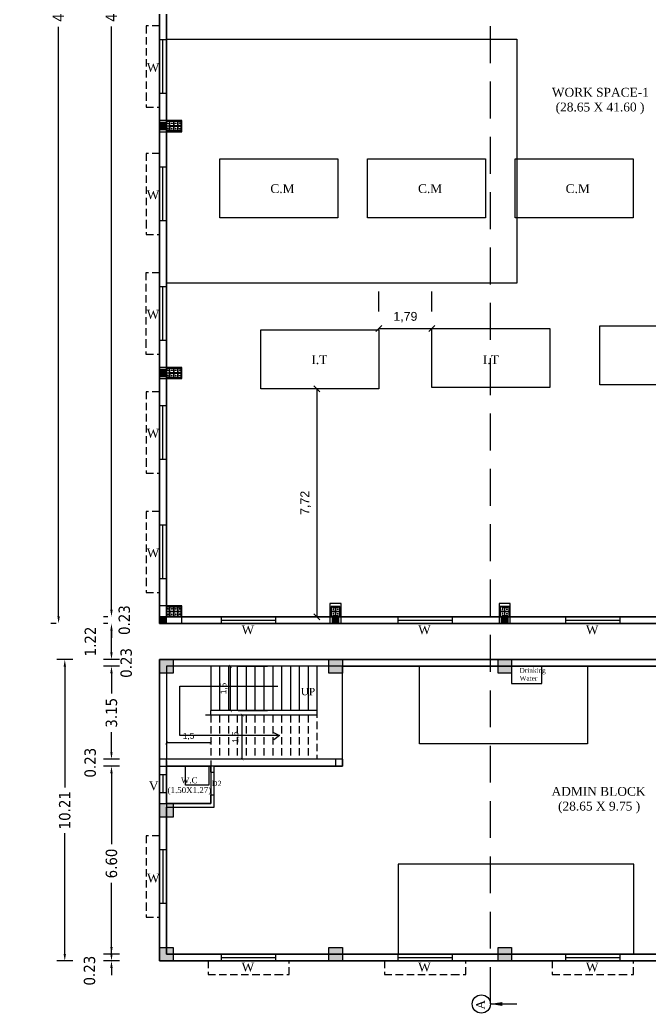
# Model space of a CAD drawing. Header units: metres. Extents: x 2063 to 2266, y 1708 to 2054.
# Drawn here: x 2175.95 to 2197.29, y 1873.64 to 1907.29 of the extents above; entities that cross this region are included whole.
import ezdxf

# ---------------------------------------------------------------- set-up
doc = ezdxf.new("R2010")
doc.units = ezdxf.units.M
doc.linetypes.add('DASHED', pattern=[0.75, 0.5, -0.25])
doc.linetypes.add('HIDDEN', pattern=[0.375, 0.25, -0.125])
for name, color, linetype in [('BLK_1_COVERED_AREA', 140, 'Continuous'), ('BLK_1_FLR_0_REGULAR_ROOM_1', 4, 'Continuous'), ('BLK_1_FLR_0_REGULAR_ROOM_2', 4, 'Continuous'), ('BLK_1_FLR_0_ROOM_1_LIGHT_VENTILATION_1', 4, 'Continuous'), ('BLK_1_FLR_0_ROOM_2_LIGHT_VENTILATION_1', 4, 'Continuous'), ('BLK_1_FLR_0_WASH', 60, 'Continuous'), ('BLK_1_FLR_0_WATER_CLOSET', 213, 'Continuous'), ('TOILET_VENTILATION', 6, 'Continuous'), ('WORKSHOP_AREA', 121, 'Continuous')]:
    doc.layers.add(name, color=color, linetype=linetype)
doc.layers.add('BLK_1_FLR_0_BLT_UP_AREA', color=45, linetype='Continuous', plot=False)
doc.styles.add('CODE', font='tahoma.ttf')
doc.styles.add('DIM', font='swissc.ttf')
doc.styles.add('ROMANS', font='times.ttf', dxfattribs={"height": 12})
doc.styles.get("Standard").update_dxf_attribs({"font": 'arial.ttf'})
doc.styles.add('TIMES NEW ROMAN', font='times.ttf')
doc.dimstyles.new('Din', dxfattribs={"dimscale": 0, "dimtxt": 0.25, "dimasz": 0.1, "dimexe": 0.15, "dimexo": 0.15, "dimgap": 0.03, "dimtad": 0, "dimzin": 0, "dimdsep": 46, "dimtxsty": 'DIM', "dimblk": 'ARCHTICK', "dimcen": 0.09, "dimdle": 0.15, "dimse1": 1, "dimse2": 1, "dimclrd": 256, "dimclre": 256, "dimclrt": 7, "dimadec": 0, "dimazin": 3, "dimtfac": 1, "dimtofl": 0, "dimtmove": 1, "dimatfit": 3, "dimfxl": 0, "dimtolj": 1, "dimtzin": 0, "dimarcsym": 0})
doc.dimstyles.new('ISO-25', dxfattribs={"dimtxt": 2.5, "dimasz": 2.5, "dimexe": 1.25, "dimexo": 0.625, "dimtad": 1, "dimtxsty": 'Standard', "dimcen": 2.5, "dimadec": 0, "dimazin": 0, "dimtfac": 1, "dimtmove": 0, "dimatfit": 3, "dimfxl": 0, "dimarcsym": 0})
doc.dimstyles.get("Standard").update_dxf_attribs({"dimtxt": 0.18, "dimasz": 0.18, "dimexe": 0.18, "dimexo": 0.0625, "dimgap": 0.09, "dimtad": 0, "dimtih": 1, "dimtoh": 1, "dimdec": 4, "dimzin": 0, "dimdsep": 46, "dimtxsty": 'Standard', "dimcen": 0.09, "dimadec": 0, "dimazin": 0, "dimtfac": 1, "dimtdec": 4, "dimtofl": 0, "dimtmove": 0, "dimatfit": 3, "dimfxl": 0, "dimtolj": 1, "dimtzin": 0, "dimarcsym": 0})
pattern_1 = [(225, (-2487.24, -226.33), (179.605, -179.605), [])]

# ---------------------------------------------------------------- blocks, each defined once
blk = doc.blocks.new('BOLT')
at = {"linetype": 'ByBlock'}
for p, q in [((20, 0), (-20, 0)), ((0, -20), (0, 20))]:
    blk.add_line(p, q, dxfattribs=at)
blk.add_circle((0, 0), 10, dxfattribs=at)
blk = doc.blocks.new('9856')
blk.add_hatch(color=256).paths.add_polyline_path([(3179, 341), (2949, 341), (2949, 111), (3179, 111)])
for points in [[(2949, 111), (3699, 111), (3699, 711), (2949, 711)], [(3179, 341), (2949, 341), (2949, 111), (3179, 111)], [(3179, 669), (3179, 364), (3679, 364), (3679, 669)], [(3179, 513), (3179, 519), (3279, 519), (3279, 513)], [(3279, 619), (3279, 414), (3287, 414), (3287, 619)], [(3293, 669), (3287, 669), (3287, 519), (3293, 519)], [(3293, 364), (3287, 364), (3287, 514), (3293, 514)], [(3432, 669), (3426, 669), (3426, 519), (3432, 519)], [(3432, 364), (3426, 364), (3426, 514), (3432, 514)], [(3565, 669), (3571, 669), (3571, 519), (3565, 519)], [(3565, 364), (3571, 364), (3571, 514), (3565, 514)], [(3571, 619), (3571, 414), (3579, 414), (3579, 619)], [(3679, 513), (3679, 519), (3579, 519), (3579, 513)]]:
    blk.add_lwpolyline(points, close=True)
blk.add_lwpolyline([(3287, 514), (3571, 514), (3571, 519), (3287, 519), (3287, 514)])
at = {"rotation": 180}
for p in [(3229, 609), (3362, 609), (3496, 609)]:
    blk.add_blockref('BOLT', p, dxfattribs=at)
at = {"xscale": -1}
for p in [(3229, 424), (3362, 424), (3496, 424)]:
    blk.add_blockref('BOLT', p, dxfattribs=at)
at = {"xscale": -1, "rotation": 180}
blk.add_blockref('BOLT', (3629, 609), dxfattribs=at)
blk.add_blockref('BOLT', (3629, 424))
blk = doc.blocks.new('A$C43231FD8')
for points in [[(150, -175), (-150, -175), (-150, 175), (150, 175)], [(-150, 3), (-150, -3), (-2, -3), (-2, 3)], [(103, 142), (-102, 142), (-102, 150), (103, 150)], [(150, 3), (150, -3), (3, -3), (3, 3)], [(103, -150), (-102, -150), (-102, -142), (103, -142)]]:
    blk.add_lwpolyline(points, close=True)
blk.add_lwpolyline([(-2, -142), (-2, 142), (3, 142), (3, -142), (-2, -142)])
at = {"rotation": 270}
for p in [(-75, 75), (-75, -75)]:
    blk.add_blockref('BOLT', p, dxfattribs=at)
at = {"xscale": -1, "rotation": 90}
for p in [(75, 75), (75, -75)]:
    blk.add_blockref('BOLT', p, dxfattribs=at)
blk = doc.blocks.new('7UJM')
blk.add_hatch(color=256).paths.add_polyline_path([(4472, 341), (4242, 341), (4242, 111), (4472, 111)])
for points in [[(4167, 111), (4547, 111), (4547, 791), (4167, 791)], [(4472, 341), (4242, 341), (4242, 111), (4472, 111)]]:
    blk.add_lwpolyline(points, close=True)
at = {"linetype": 'ByBlock', "xscale": -1, "rotation": 180}
blk.add_blockref('A$C43231FD8', (4357, 516), dxfattribs=at)
blk = doc.blocks.new('90P')
blk.add_hatch(color=256).paths.add_polyline_path([(3179, 1331), (2949, 1331), (2949, 1101), (3179, 1101)])
for points in [[(2949, 1026), (3699, 1026), (3699, 1406), (2949, 1406)], [(3179, 1369), (3179, 1064), (3679, 1064), (3679, 1369)], [(3293, 1369), (3287, 1369), (3287, 1219), (3293, 1219)], [(3432, 1369), (3426, 1369), (3426, 1219), (3432, 1219)], [(3565, 1369), (3571, 1369), (3571, 1219), (3565, 1219)], [(3179, 1331), (2949, 1331), (2949, 1101), (3179, 1101)], [(3179, 1213), (3179, 1219), (3279, 1219), (3279, 1213)], [(3279, 1319), (3279, 1114), (3287, 1114), (3287, 1319)], [(3293, 1064), (3287, 1064), (3287, 1214), (3293, 1214)], [(3432, 1064), (3426, 1064), (3426, 1214), (3432, 1214)], [(3565, 1064), (3571, 1064), (3571, 1214), (3565, 1214)], [(3571, 1319), (3571, 1114), (3579, 1114), (3579, 1319)], [(3679, 1213), (3679, 1219), (3579, 1219), (3579, 1213)]]:
    blk.add_lwpolyline(points, close=True)
blk.add_lwpolyline([(3287, 1214), (3571, 1214), (3571, 1219), (3287, 1219), (3287, 1214)])
at = {"rotation": 180}
for p in [(3229, 1309), (3362, 1309), (3496, 1309)]:
    blk.add_blockref('BOLT', p, dxfattribs=at)
at = {"xscale": -1}
for p in [(3229, 1124), (3362, 1124), (3496, 1124)]:
    blk.add_blockref('BOLT', p, dxfattribs=at)
at = {"xscale": -1, "rotation": 180}
blk.add_blockref('BOLT', (3629, 1309), dxfattribs=at)
blk.add_blockref('BOLT', (3629, 1124))
blk = doc.blocks.new('_ArchTick')
at = {"color": 0, "linetype": 'ByBlock', "const_width": 0.15}
blk.add_lwpolyline([(-0.5, -0.5), (0.5, 0.5)], dxfattribs=at)
blk = doc.blocks.new('*D237')
at = {"color": 0, "lineweight": -2}
for p, q in [((2183.082, 1883.886), (2183.082, 1885.386)), ((2183.336, 1885.386), (2184.332, 1885.386)), ((2183.336, 1883.886), (2184.332, 1883.886))]:
    blk.add_line(p, q, dxfattribs=at)
at = {"layer": 'Defpoints', "color": 0}
for p in [(2182.711, 1885.386, 9.883), (2183.082, 1885.386), (2182.711, 1883.886, 9.883)]:
    blk.add_point(p, dxfattribs=at)
at = {"color": 0, "lineweight": -2, "xscale": 0.1, "yscale": 0.1, "zscale": 0.1}
for p, rotation in [((2183.082, 1885.386), 90), ((2183.082, 1883.886), 270)]:
    blk.add_blockref('_ArchTick', p, dxfattribs=dict(at, rotation=rotation))
at = {"color": 0, "insert": (2182.862, 1884.636), "char_height": 0.2, "attachment_point": 5, "rotation": 90}
blk.add_mtext('1,5', dxfattribs=at)
blk = doc.blocks.new('*D238')
at = {"color": 0, "lineweight": -2}
for p, q in [((2182.986, 1883.736), (2182.232, 1883.736)), ((2183.482, 1882.236), (2183.482, 1883.736)), ((2182.986, 1882.236), (2182.232, 1882.236))]:
    blk.add_line(p, q, dxfattribs=at)
at = {"layer": 'Defpoints', "color": 0}
for p in [(2183.482, 1883.736), (2183.611, 1883.736, 9.883), (2183.611, 1882.236, 9.883)]:
    blk.add_point(p, dxfattribs=at)
at = {"color": 0, "lineweight": -2, "xscale": 0.1, "yscale": 0.1, "zscale": 0.1}
for p, rotation in [((2183.482, 1883.736), 90), ((2183.482, 1882.236), 270)]:
    blk.add_blockref('_ArchTick', p, dxfattribs=dict(at, rotation=rotation))
at = {"color": 0, "insert": (2183.262, 1882.986), "char_height": 0.2, "attachment_point": 5, "rotation": 90}
blk.add_mtext('1,5', dxfattribs=at)
blk = doc.blocks.new('*D239')
at = {"color": 0, "lineweight": -2}
for p, q in [((2182.411, 1882.789), (2180.911, 1882.789)), ((2180.911, 1882.193), (2180.911, 1881.539)), ((2182.411, 1882.193), (2182.411, 1881.539))]:
    blk.add_line(p, q, dxfattribs=at)
at = {"layer": 'Defpoints', "color": 0}
for p in [(2180.911, 1882.818, 9.883), (2180.911, 1882.789), (2182.411, 1882.818, 9.883)]:
    blk.add_point(p, dxfattribs=at)
at = {"color": 0, "lineweight": -2, "xscale": 0.1, "yscale": 0.1, "zscale": 0.1, "rotation": 180}
blk.add_blockref('_ArchTick', (2180.911, 1882.789), dxfattribs=at)
at = {"color": 0, "lineweight": -2, "xscale": 0.1, "yscale": 0.1, "zscale": 0.1}
blk.add_blockref('_ArchTick', (2182.411, 1882.789), dxfattribs=at)
at = {"color": 0, "insert": (2181.661, 1883.01), "char_height": 0.2, "attachment_point": 5}
blk.add_mtext('1,5', dxfattribs=at)
blk = doc.blocks.new('A$C4F610507')
blk.add_lwpolyline([(1.128, 0.032), (4.112, 0.032), (4.112, 1.742), (1.128, 1.742)], close=True)
blk = doc.blocks.new('_Oblique')
at = {"color": 0, "linetype": 'ByBlock', "lineweight": -2}
blk.add_line((-0.5, -0.5), (0.5, 0.5), dxfattribs=at)
blk = doc.blocks.new('*D115')
at = {"color": 0, "lineweight": -2}
for p, q in [((2185.484, 1894.783), (2184.755, 1894.783)), ((2186.005, 1894.783), (2186.005, 1887.066)), ((2185.484, 1887.066), (2184.755, 1887.066))]:
    blk.add_line(p, q, dxfattribs=at)
at = {"layer": 'Defpoints', "color": 0}
for p in [(2186.109, 1894.783, -9.883), (2186.005, 1887.066), (2186.109, 1887.066, -9.883)]:
    blk.add_point(p, dxfattribs=at)
at = {"color": 0, "lineweight": -2, "xscale": 0.2, "yscale": 0.2, "zscale": 0.2}
for p, rotation in [((2186.005, 1894.783), 90), ((2186.005, 1887.066), 270)]:
    blk.add_blockref('_Oblique', p, dxfattribs=dict(at, rotation=rotation))
at = {"color": 0, "insert": (2185.625, 1890.924), "char_height": 0.3, "attachment_point": 5, "rotation": 90}
blk.add_mtext('7,72', dxfattribs=at)
blk = doc.blocks.new('*D116')
at = {"color": 0, "lineweight": -2}
for p, q in [((2188.109, 1897.408), (2188.109, 1898.083)), ((2189.899, 1897.408), (2189.899, 1898.083)), ((2188.109, 1896.833), (2189.899, 1896.833))]:
    blk.add_line(p, q, dxfattribs=at)
at = {"layer": 'Defpoints', "color": 0}
for p in [(2188.109, 1896.783, -9.883), (2189.899, 1896.833), (2189.899, 1896.783, -9.883)]:
    blk.add_point(p, dxfattribs=at)
at = {"color": 0, "lineweight": -2, "xscale": 0.2, "yscale": 0.2, "zscale": 0.2, "rotation": 180}
blk.add_blockref('_Oblique', (2188.109, 1896.833), dxfattribs=at)
at = {"color": 0, "lineweight": -2, "xscale": 0.2, "yscale": 0.2, "zscale": 0.2}
blk.add_blockref('_Oblique', (2189.899, 1896.833), dxfattribs=at)
at = {"color": 0, "insert": (2189.004, 1897.213), "char_height": 0.3, "attachment_point": 5}
blk.add_mtext('1,79', dxfattribs=at)
blk = doc.blocks.new('*D119')
for p, q in [((2179.051, 1875.876), (2179.051, 1876.116)), ((2179.051, 1875.166), (2179.051, 1874.926))]:
    blk.add_line(p, q)
at = {"lineweight": -2}
for p, q in [((2179.32, 1875.636), (2178.783, 1875.636)), ((2179.32, 1875.406), (2178.783, 1875.406))]:
    blk.add_line(p, q, dxfattribs=at)
for points in [[(2179.011, 1875.876), (2179.091, 1875.876), (2179.051, 1875.636)], [(2179.011, 1875.166), (2179.091, 1875.166), (2179.051, 1875.406)]]:
    blk.add_solid(points)
at = {"layer": 'Defpoints', "color": 0}
for p in [(2179.051, 1875.636), (2181.141, 1875.636), (2181.141, 1875.406)]:
    blk.add_point(p, dxfattribs=at)
at = {"insert": (2178.308, 1875.077), "char_height": 0.384, "attachment_point": 5, "rotation": 90, "style": 'CODE'}
blk.add_mtext('\\A1;0.23', dxfattribs=at)
blk = doc.blocks.new('*D120')
at = {"lineweight": -2}
for p, q in [((2179.32, 1882.006), (2178.783, 1882.006)), ((2179.32, 1875.406), (2178.783, 1875.406))]:
    blk.add_line(p, q, dxfattribs=at)
for p, q in [((2179.051, 1881.766), (2179.051, 1879.365)), ((2179.051, 1875.646), (2179.051, 1878.047))]:
    blk.add_line(p, q)
for points in [[(2179.011, 1881.766), (2179.091, 1881.766), (2179.051, 1882.006)], [(2179.011, 1875.646), (2179.091, 1875.646), (2179.051, 1875.406)]]:
    blk.add_solid(points)
at = {"layer": 'Defpoints', "color": 0}
for p in [(2179.051, 1882.006), (2180.911, 1882.006), (2181.141, 1875.406)]:
    blk.add_point(p, dxfattribs=at)
at = {"insert": (2179.051, 1878.706), "char_height": 0.384, "attachment_point": 5, "rotation": 90, "style": 'CODE'}
blk.add_mtext('\\A1;6.60', dxfattribs=at)
blk = doc.blocks.new('*D121')
for p, q in [((2179.051, 1882.476), (2179.051, 1882.716)), ((2179.051, 1881.766), (2179.051, 1881.526))]:
    blk.add_line(p, q)
at = {"lineweight": -2}
for p, q in [((2179.32, 1882.236), (2178.783, 1882.236)), ((2179.32, 1882.006), (2178.783, 1882.006))]:
    blk.add_line(p, q, dxfattribs=at)
for points in [[(2179.011, 1882.476), (2179.091, 1882.476), (2179.051, 1882.236)], [(2179.011, 1881.766), (2179.091, 1881.766), (2179.051, 1882.006)]]:
    blk.add_solid(points)
at = {"layer": 'Defpoints', "color": 0}
for p in [(2179.051, 1882.236), (2180.911, 1882.236), (2180.911, 1882.006)]:
    blk.add_point(p, dxfattribs=at)
at = {"insert": (2178.331, 1882.121), "char_height": 0.384, "attachment_point": 5, "rotation": 90, "style": 'CODE'}
blk.add_mtext('\\A1;0.23', dxfattribs=at)
blk = doc.blocks.new('*D122')
at = {"lineweight": -2}
for p, q in [((2179.32, 1885.386), (2178.783, 1885.386)), ((2179.32, 1882.236), (2178.783, 1882.236))]:
    blk.add_line(p, q, dxfattribs=at)
for p, q in [((2179.051, 1885.146), (2179.051, 1884.465)), ((2179.051, 1882.476), (2179.051, 1883.157))]:
    blk.add_line(p, q)
for points in [[(2179.011, 1885.146), (2179.091, 1885.146), (2179.051, 1885.386)], [(2179.011, 1882.476), (2179.091, 1882.476), (2179.051, 1882.236)]]:
    blk.add_solid(points)
at = {"layer": 'Defpoints', "color": 0}
for p in [(2179.051, 1885.386), (2180.911, 1885.386), (2180.911, 1882.236)]:
    blk.add_point(p, dxfattribs=at)
at = {"insert": (2179.051, 1883.811), "char_height": 0.384, "attachment_point": 5, "rotation": 90, "style": 'CODE'}
blk.add_mtext('\\A1;3.15', dxfattribs=at)
blk = doc.blocks.new('*D123')
for p, q in [((2179.051, 1885.856), (2179.051, 1886.096)), ((2179.051, 1885.146), (2179.051, 1884.906))]:
    blk.add_line(p, q)
at = {"lineweight": -2}
for p, q in [((2179.32, 1885.616), (2178.783, 1885.616)), ((2179.32, 1885.386), (2178.783, 1885.386))]:
    blk.add_line(p, q, dxfattribs=at)
for points in [[(2179.011, 1885.856), (2179.091, 1885.856), (2179.051, 1885.616)], [(2179.011, 1885.146), (2179.091, 1885.146), (2179.051, 1885.386)]]:
    blk.add_solid(points)
at = {"layer": 'Defpoints', "color": 0}
for p in [(2179.051, 1885.616), (2180.911, 1885.616), (2180.911, 1885.386)]:
    blk.add_point(p, dxfattribs=at)
at = {"insert": (2179.551, 1885.501), "char_height": 0.384, "attachment_point": 5, "rotation": 90, "style": 'CODE'}
blk.add_mtext('\\A1;0.23', dxfattribs=at)
blk = doc.blocks.new('*D124')
at = {"lineweight": -2}
for p, q in [((2178.896, 1886.836), (2178.783, 1886.836)), ((2179.32, 1885.616), (2178.783, 1885.616))]:
    blk.add_line(p, q, dxfattribs=at)
blk.add_line((2179.051, 1885.856), (2179.051, 1886.596))
for points in [[(2179.011, 1886.596), (2179.091, 1886.596), (2179.051, 1886.836)], [(2179.011, 1885.856), (2179.091, 1885.856), (2179.051, 1885.616)]]:
    blk.add_solid(points)
at = {"layer": 'Defpoints', "color": 0}
for p in [(2179.051, 1886.836), (2180.911, 1886.836, -9.883), (2180.911, 1885.616)]:
    blk.add_point(p, dxfattribs=at)
at = {"insert": (2178.335, 1886.226), "char_height": 0.384, "attachment_point": 5, "rotation": 90, "style": 'CODE'}
blk.add_mtext('\\A1;1.22', dxfattribs=at)
blk = doc.blocks.new('*D125')
at = {"lineweight": -2}
for p, q in [((2178.922, 1928.666), (2178.783, 1928.666)), ((2178.896, 1887.066), (2178.783, 1887.066))]:
    blk.add_line(p, q, dxfattribs=at)
for p, q in [((2179.051, 1928.426), (2179.051, 1908.675)), ((2179.051, 1887.306), (2179.051, 1907.057))]:
    blk.add_line(p, q)
for points in [[(2179.011, 1928.426), (2179.091, 1928.426), (2179.051, 1928.666)], [(2179.011, 1887.306), (2179.091, 1887.306), (2179.051, 1887.066)]]:
    blk.add_solid(points)
at = {"layer": 'Defpoints', "color": 0}
for p in [(2179.051, 1928.666), (2181.431, 1928.666, -9.883), (2180.911, 1887.066, -9.883)]:
    blk.add_point(p, dxfattribs=at)
at = {"insert": (2179.051, 1907.866), "char_height": 0.384, "attachment_point": 5, "rotation": 90, "style": 'CODE'}
blk.add_mtext('\\A1;41.60', dxfattribs=at)
blk = doc.blocks.new('*D127')
for p, q in [((2179.051, 1887.306), (2179.051, 1887.546)), ((2179.051, 1886.596), (2179.051, 1886.356))]:
    blk.add_line(p, q)
at = {"lineweight": -2}
for p, q in [((2178.932, 1887.066), (2178.783, 1887.066)), ((2178.932, 1886.836), (2178.783, 1886.836))]:
    blk.add_line(p, q, dxfattribs=at)
for points in [[(2179.011, 1887.306), (2179.091, 1887.306), (2179.051, 1887.066)], [(2179.011, 1886.596), (2179.091, 1886.596), (2179.051, 1886.836)]]:
    blk.add_solid(points)
at = {"layer": 'Defpoints', "color": 0}
for p in [(2179.051, 1887.066), (2181.633, 1887.066, -9.883), (2181.633, 1886.836, -9.883)]:
    blk.add_point(p, dxfattribs=at)
at = {"insert": (2179.488, 1886.951), "char_height": 0.384, "attachment_point": 5, "rotation": 90, "style": 'CODE'}
blk.add_mtext('\\A1;0.23', dxfattribs=at)
blk = doc.blocks.new('*D128')
at = {"lineweight": -2}
for p, q in [((2177.739, 1885.616), (2177.201, 1885.616)), ((2177.739, 1875.406), (2177.201, 1875.406))]:
    blk.add_line(p, q, dxfattribs=at)
for p, q in [((2177.47, 1885.376), (2177.47, 1881.285)), ((2177.47, 1875.646), (2177.47, 1879.737))]:
    blk.add_line(p, q)
for points in [[(2177.43, 1885.376), (2177.51, 1885.376), (2177.47, 1885.616)], [(2177.43, 1875.646), (2177.51, 1875.646), (2177.47, 1875.406)]]:
    blk.add_solid(points)
at = {"layer": 'Defpoints', "color": 0}
for p in [(2177.47, 1885.616), (2180.681, 1885.616), (2180.681, 1875.406)]:
    blk.add_point(p, dxfattribs=at)
at = {"insert": (2177.47, 1880.511), "char_height": 0.384, "attachment_point": 5, "rotation": 90, "style": 'CODE'}
blk.add_mtext('\\A1;10.21', dxfattribs=at)
blk = doc.blocks.new('*D129')
at = {"lineweight": -2}
for p, q in [((2177.18, 1928.896), (2176.992, 1928.896)), ((2177.18, 1886.836), (2176.992, 1886.836))]:
    blk.add_line(p, q, dxfattribs=at)
for p, q in [((2177.26, 1928.656), (2177.26, 1908.677)), ((2177.26, 1887.076), (2177.26, 1907.055))]:
    blk.add_line(p, q)
for points in [[(2177.22, 1928.656), (2177.3, 1928.656), (2177.26, 1928.896)], [(2177.22, 1887.076), (2177.3, 1887.076), (2177.26, 1886.836)]]:
    blk.add_solid(points)
at = {"layer": 'Defpoints', "color": 0}
for p in [(2177.26, 1928.896), (2180.681, 1928.896, -9.883), (2180.681, 1886.836, -9.883)]:
    blk.add_point(p, dxfattribs=at)
at = {"insert": (2177.26, 1907.866), "char_height": 0.384, "attachment_point": 5, "rotation": 90, "style": 'CODE'}
blk.add_mtext('\\A1;42.06', dxfattribs=at)

msp = doc.modelspace()

# ---------------------------------------------------------------- hatches: boundary and pattern name
h = msp.add_hatch()
h.set_pattern_fill('ANSI31', color=256, scale=80, angle=180)
h.set_pattern_definition([(225, (-2485.13, -226.08), (179.605, -179.605), [])])
h.paths.add_polyline_path([(2180.681, 1885.156), (2180.681, 1885.616), (2181.141, 1885.616), (2181.141, 1885.156)])
h = msp.add_hatch(color=256)
h.dxf.hatch_style = 1
h.paths.add_polyline_path([(2181.141, 1885.156), (2181.141, 1885.616), (2180.681, 1885.616), (2180.681, 1885.156)])
h = msp.add_hatch()
h.set_pattern_fill('ANSI31', color=256, scale=80, angle=180)
h.set_pattern_definition([(225, (-2479.4, -226.08), (179.605, -179.605), [])])
h.paths.add_polyline_path([(2186.412, 1885.156), (2186.412, 1885.616), (2186.872, 1885.616), (2186.872, 1885.156)])
h = msp.add_hatch(color=256)
h.dxf.hatch_style = 1
h.paths.add_polyline_path([(2186.872, 1885.156), (2186.872, 1885.616), (2186.412, 1885.616), (2186.412, 1885.156)])
h = msp.add_hatch()
h.set_pattern_fill('ANSI31', color=256, scale=80, angle=180)
h.set_pattern_definition(pattern_1)
h.paths.add_polyline_path([(2192.143, 1885.156), (2192.143, 1885.616), (2192.603, 1885.616), (2192.603, 1885.156)])
h = msp.add_hatch(color=256)
h.dxf.hatch_style = 1
h.paths.add_polyline_path([(2192.603, 1885.156), (2192.603, 1885.616), (2192.143, 1885.616), (2192.143, 1885.156)])
h = msp.add_hatch()
h.set_pattern_fill('ANSI31', color=256, scale=80, angle=180)
h.set_pattern_definition([(225, (-2487.24, -226.6), (179.605, -179.605), [])])
h.paths.add_polyline_path([(2180.911, 1882.236), (2180.681, 1882.236), (2180.681, 1882.006), (2180.911, 1882.006)])
h = msp.add_hatch()
h.set_pattern_fill('ANSI31', color=256, scale=80, angle=180)
h.set_pattern_definition(pattern_1)
h.paths.add_polyline_path([(2180.681, 1880.276), (2180.681, 1880.736), (2181.141, 1880.736), (2181.141, 1880.276)])
h = msp.add_hatch(color=256)
h.dxf.hatch_style = 1
h.paths.add_polyline_path([(2181.141, 1880.276), (2181.141, 1880.736), (2180.681, 1880.736), (2180.681, 1880.276)])
h = msp.add_hatch()
h.set_pattern_fill('ANSI31', color=256, scale=80, angle=180)
h.set_pattern_definition(pattern_1)
h.paths.add_polyline_path([(2180.681, 1875.406), (2180.681, 1875.866), (2181.141, 1875.866), (2181.141, 1875.406)])
h = msp.add_hatch(color=256)
h.dxf.hatch_style = 1
h.paths.add_polyline_path([(2181.141, 1875.406), (2181.141, 1875.866), (2180.681, 1875.866), (2180.681, 1875.406)])
h = msp.add_hatch()
h.set_pattern_fill('ANSI31', color=256, scale=80, angle=180)
h.set_pattern_definition([(225, (-2487.23, -226.33), (179.605, -179.605), [])])
h.paths.add_polyline_path([(2186.412, 1875.406), (2186.412, 1875.866), (2186.872, 1875.866), (2186.872, 1875.406)])
h = msp.add_hatch(color=256)
h.dxf.hatch_style = 1
h.paths.add_polyline_path([(2186.872, 1875.406), (2186.872, 1875.866), (2186.412, 1875.866), (2186.412, 1875.406)])
h = msp.add_hatch()
h.set_pattern_fill('ANSI31', color=256, scale=80, angle=180)
h.set_pattern_definition([(225, (-2487.23, -226.33), (179.605, -179.605), [])])
h.paths.add_polyline_path([(2192.143, 1875.406), (2192.143, 1875.866), (2192.603, 1875.866), (2192.603, 1875.406)])
h = msp.add_hatch(color=256)
h.dxf.hatch_style = 1
h.paths.add_polyline_path([(2192.603, 1875.406), (2192.603, 1875.866), (2192.143, 1875.866), (2192.143, 1875.406)])

# ---------------------------------------------------------------- linework, layer by layer
at = {"linetype": 'HIDDEN', "ltscale": 5}
msp.add_line((2191.886, 1873.947, -19.765), (2191.886, 1932.907, -19.765), dxfattribs=at)
for p, q in [((2180.911, 1887.066, -9.883), (2180.911, 1914.468, -9.883)), ((2180.796, 1904.788, -9.883), (2180.796, 1906.618, -9.883)), ((2180.795, 1900.472, -9.883), (2180.795, 1902.302, -9.883)), ((2180.795, 1896.424, -9.883), (2180.795, 1898.254, -9.883)), ((2180.796, 1892.394, -9.883), (2180.796, 1894.224, -9.883)), ((2180.796, 1888.346, -9.883), (2180.796, 1890.176, -9.883)), ((2200.611, 1887.066, -9.883), (2180.911, 1887.066, -9.883)), ((2182.78, 1886.951, -36.409), (2184.61, 1886.951, -36.409)), ((2188.759, 1886.951, -36.409), (2190.589, 1886.951, -36.409)), ((2194.44, 1886.951, -36.409), (2196.27, 1886.951, -36.409)), ((2200.611, 1885.386), (2180.911, 1885.386)), ((2180.911, 1885.386), (2180.911, 1882.236)), ((2182.411, 1885.386), (2182.411, 1883.886)), ((2182.711, 1885.386), (2182.711, 1883.886)), ((2183.011, 1885.386), (2183.011, 1883.886)), ((2183.311, 1885.386), (2183.311, 1883.886)), ((2183.611, 1885.386), (2183.611, 1883.886)), ((2183.911, 1885.386), (2183.911, 1883.886)), ((2184.211, 1885.386), (2184.211, 1883.886)), ((2184.511, 1885.386), (2184.511, 1883.886)), ((2184.811, 1885.386), (2184.811, 1883.886)), ((2185.111, 1885.386), (2185.111, 1883.886)), ((2185.411, 1885.386), (2185.411, 1883.886)), ((2185.711, 1885.386), (2185.711, 1883.886)), ((2186.011, 1885.386), (2186.011, 1883.886)), ((2186.011, 1883.886), (2182.411, 1883.886)), ((2182.411, 1883.736), (2182.411, 1883.886)), ((2186.011, 1883.736), (2182.411, 1883.736)), ((2186.872, 1882.236), (2180.911, 1882.236)), ((2186.872, 1882.006), (2180.911, 1882.006)), ((2180.911, 1882.006), (2180.911, 1875.636)), ((2182.411, 1881.796, -4.386), (2182.411, 1882.006)), ((2182.531, 1881.796, -2.726), (2182.531, 1882.006)), ((2186.642, 1882.236, -16.644), (2186.642, 1882.006, -16.644)), ((2186.872, 1882.236, -16.644), (2186.872, 1882.006, -16.644)), ((2180.796, 1881.716), (2180.796, 1881.106)), ((2182.411, 1881.796, -7.56), (2182.531, 1881.796, -7.56)), ((2182.411, 1880.736, -26.527), (2182.411, 1881.036, -20.264)), ((2182.411, 1881.036, -7.56), (2182.531, 1881.036, -7.56)), ((2182.531, 1880.616, -18.043), (2182.531, 1881.036, -12.593)), ((2180.911, 1880.736, -26.527), (2182.411, 1880.736, -26.527)), ((2180.911, 1880.616, -26.527), (2182.531, 1880.616, -26.527)), ((2180.796, 1879.18), (2180.796, 1877.35)), ((2180.911, 1875.636), (2198.324, 1875.636)), ((2182.78, 1875.521), (2184.61, 1875.521)), ((2188.759, 1875.521), (2190.589, 1875.521)), ((2194.44, 1875.521), (2196.27, 1875.521))]:
    msp.add_line(p, q)
at = {"linetype": 'HIDDEN'}
for p, q in [((2182.411, 1883.736), (2182.411, 1882.236)), ((2182.711, 1883.736), (2182.711, 1882.236)), ((2183.011, 1883.736), (2183.011, 1882.236)), ((2183.311, 1883.736), (2183.311, 1882.236)), ((2183.611, 1883.736), (2183.611, 1882.236)), ((2183.911, 1883.736), (2183.911, 1882.236)), ((2184.211, 1883.736), (2184.211, 1882.236)), ((2184.511, 1883.736), (2184.511, 1882.236)), ((2184.811, 1883.736), (2184.811, 1882.236)), ((2185.111, 1883.736), (2185.111, 1882.236)), ((2185.411, 1883.736), (2185.411, 1882.236)), ((2185.711, 1883.736), (2185.711, 1882.236)), ((2186.011, 1883.886), (2186.011, 1882.236))]:
    msp.add_line(p, q, dxfattribs=at)
at = {"linetype": 'HIDDEN', "elevation": -9.883}
for points in [[(2180.681, 1906.618), (2180.681, 1907.078), (2180.221, 1907.078), (2180.221, 1904.788), (2180.221, 1904.328), (2180.681, 1904.328), (2180.681, 1904.788)], [(2180.681, 1902.302), (2180.681, 1902.762), (2180.221, 1902.762), (2180.221, 1900.472), (2180.221, 1900.012), (2180.681, 1900.012), (2180.681, 1900.472)], [(2180.68, 1898.254), (2180.68, 1898.714), (2180.22, 1898.714), (2180.22, 1896.424), (2180.22, 1895.964), (2180.68, 1895.964), (2180.68, 1896.424)], [(2180.681, 1894.224), (2180.681, 1894.684), (2180.221, 1894.684), (2180.221, 1892.394), (2180.221, 1891.934), (2180.681, 1891.934), (2180.681, 1892.394)], [(2180.681, 1890.176), (2180.681, 1890.636), (2180.221, 1890.636), (2180.221, 1888.346), (2180.221, 1887.886), (2180.681, 1887.886), (2180.681, 1888.346)]]:
    msp.add_lwpolyline(points, dxfattribs=at)
for points, elevation in [([(2180.681, 1906.618), (2180.911, 1906.618), (2180.911, 1904.788), (2180.681, 1904.788)], -9.883), ([(2182.72, 1900.578), (2182.72, 1902.578), (2186.72, 1902.578), (2186.72, 1900.578)], -9.883), ([(2187.72, 1900.578), (2187.72, 1902.578), (2191.72, 1902.578), (2191.72, 1900.578)], -9.883), ([(2192.72, 1900.578), (2192.72, 1902.578), (2196.72, 1902.578), (2196.72, 1900.578)], -9.883), ([(2180.68, 1902.302), (2180.91, 1902.302), (2180.91, 1900.472), (2180.68, 1900.472)], -9.883), ([(2180.68, 1898.254), (2180.91, 1898.254), (2180.91, 1896.424), (2180.68, 1896.424)], -9.883), ([(2184.109, 1894.783), (2184.109, 1896.783), (2188.109, 1896.783), (2188.109, 1894.783)], -9.883), ([(2189.899, 1894.833), (2189.899, 1896.833), (2193.899, 1896.833), (2193.899, 1894.833)], -9.883), ([(2195.586, 1894.917), (2195.586, 1896.917), (2199.586, 1896.917), (2199.586, 1894.917)], -9.883), ([(2180.681, 1894.224), (2180.911, 1894.224), (2180.911, 1892.394), (2180.681, 1892.394)], -9.883), ([(2180.681, 1890.176), (2180.911, 1890.176), (2180.911, 1888.346), (2180.681, 1888.346)], -9.883), ([(2184.61, 1887.066), (2184.61, 1886.836), (2182.78, 1886.836), (2182.78, 1887.066)], -36.409), ([(2190.589, 1887.066), (2190.589, 1886.836), (2188.759, 1886.836), (2188.759, 1887.066)], -36.409), ([(2196.27, 1887.066), (2196.27, 1886.836), (2194.44, 1886.836), (2194.44, 1887.066)], -36.409), ([(2186.412, 1885.156), (2186.412, 1885.616), (2186.872, 1885.616), (2186.872, 1885.156)], -16.644), ([(2186.412, 1885.156), (2186.412, 1885.616), (2186.872, 1885.616), (2186.872, 1885.156)], -16.644), ([(2186.412, 1885.616), (2186.872, 1885.616), (2186.872, 1885.156), (2186.412, 1885.156)], -16.644), ([(2192.143, 1885.156), (2192.143, 1885.616), (2192.603, 1885.616), (2192.603, 1885.156)], -6.762), ([(2192.143, 1885.156), (2192.143, 1885.616), (2192.603, 1885.616), (2192.603, 1885.156)], -6.762), ([(2192.143, 1885.616), (2192.603, 1885.616), (2192.603, 1885.156), (2192.143, 1885.156)], -6.762), ([(2180.681, 1880.276), (2180.681, 1880.736), (2181.141, 1880.736), (2181.141, 1880.276)], -26.527), ([(2180.681, 1880.276), (2180.681, 1880.736), (2181.141, 1880.736), (2181.141, 1880.276)], -26.527), ([(2180.681, 1880.736), (2181.141, 1880.736), (2181.141, 1880.276), (2180.681, 1880.276)], -26.527), ([(2186.412, 1875.406), (2186.412, 1875.866), (2186.872, 1875.866), (2186.872, 1875.406)], -16.644), ([(2186.412, 1875.406), (2186.412, 1875.866), (2186.872, 1875.866), (2186.872, 1875.406)], -16.644), ([(2186.412, 1875.866), (2186.872, 1875.866), (2186.872, 1875.406), (2186.412, 1875.406)], -16.644), ([(2192.143, 1875.406), (2192.143, 1875.866), (2192.603, 1875.866), (2192.603, 1875.406)], -6.762), ([(2192.143, 1875.406), (2192.143, 1875.866), (2192.603, 1875.866), (2192.603, 1875.406)], -6.762), ([(2192.143, 1875.866), (2192.603, 1875.866), (2192.603, 1875.406), (2192.143, 1875.406)], -6.762)]:
    msp.add_lwpolyline(points, close=True, dxfattribs=dict(elevation=elevation))
for points in [[(2180.681, 1885.156), (2180.681, 1885.616), (2181.141, 1885.616), (2181.141, 1885.156)], [(2180.681, 1885.156), (2180.681, 1885.616), (2181.141, 1885.616), (2181.141, 1885.156)], [(2180.681, 1885.616), (2181.141, 1885.616), (2181.141, 1885.156), (2180.681, 1885.156)], [(2180.911, 1882.236), (2180.681, 1882.236), (2180.681, 1882.006), (2180.911, 1882.006)], [(2180.911, 1877.35), (2180.681, 1877.35), (2180.681, 1879.18), (2180.911, 1879.18)], [(2180.681, 1875.406), (2180.681, 1875.866), (2181.141, 1875.866), (2181.141, 1875.406)], [(2180.681, 1875.406), (2180.681, 1875.866), (2181.141, 1875.866), (2181.141, 1875.406)], [(2180.681, 1875.866), (2181.141, 1875.866), (2181.141, 1875.406), (2180.681, 1875.406)], [(2184.61, 1875.636), (2184.61, 1875.406), (2182.78, 1875.406), (2182.78, 1875.636)], [(2190.589, 1875.636), (2190.589, 1875.406), (2188.759, 1875.406), (2188.759, 1875.636)], [(2196.27, 1875.636), (2196.27, 1875.406), (2194.44, 1875.406), (2194.44, 1875.636)]]:
    msp.add_lwpolyline(points, close=True)
at = {"elevation": -9.883}
for points in [[(2184.741, 1883.04), (2181.371, 1883.04), (2181.371, 1884.714), (2184.683, 1884.714)], [(2184.534, 1883.148), (2184.741, 1883.04), (2184.548, 1882.898)]]:
    msp.add_lwpolyline(points, dxfattribs=at)
for points in [[(2180.681, 1881.716), (2180.911, 1881.716)], [(2180.681, 1881.106), (2180.911, 1881.106)]]:
    msp.add_lwpolyline(points)
at = {"linetype": 'HIDDEN'}
for points in [[(2180.681, 1879.18), (2180.681, 1879.64), (2180.221, 1879.64), (2180.221, 1877.35), (2180.221, 1876.89), (2180.681, 1876.89), (2180.681, 1877.35)], [(2182.78, 1875.406), (2182.32, 1875.406), (2182.32, 1874.946), (2184.61, 1874.946), (2185.07, 1874.946), (2185.07, 1875.406), (2184.61, 1875.406)], [(2188.759, 1875.406), (2188.299, 1875.406), (2188.299, 1874.946), (2190.589, 1874.946), (2191.049, 1874.946), (2191.049, 1875.406), (2190.589, 1875.406)], [(2194.44, 1875.406), (2193.98, 1875.406), (2193.98, 1874.946), (2196.27, 1874.946), (2196.73, 1874.946), (2196.73, 1875.406), (2196.27, 1875.406)]]:
    msp.add_lwpolyline(points, dxfattribs=at)
msp.add_circle((2191.576, 1873.947, -19.765), 0.309)
at = {"layer": 'BLK_1_COVERED_AREA', "color": 140, "ltscale": 0.3, "elevation": -9.883}
msp.add_lwpolyline([(2180.681, 1886.836), (2209.791, 1886.836), (2209.791, 1928.896), (2180.681, 1928.896)], close=True, dxfattribs=at)
at = {"layer": 'BLK_1_COVERED_AREA', "color": 140, "ltscale": 0.3}
msp.add_lwpolyline([(2180.681, 1885.616), (2209.791, 1885.616), (2209.791, 1875.406), (2180.681, 1875.406)], close=True, dxfattribs=at)
at = {"layer": 'BLK_1_FLR_0_BLT_UP_AREA', "color": 45, "lineweight": -2, "elevation": -9.883}
msp.add_lwpolyline([(2180.681, 1886.836), (2180.681, 1928.896), (2209.791, 1928.896), (2209.791, 1886.836)], close=True, dxfattribs=at)
at = {"layer": 'BLK_1_FLR_0_BLT_UP_AREA', "color": 45, "lineweight": -2}
msp.add_lwpolyline([(2180.681, 1885.616), (2180.681, 1875.406), (2209.791, 1875.406), (2209.791, 1885.616)], close=True, dxfattribs=at)
at = {"layer": 'BLK_1_FLR_0_REGULAR_ROOM_1', "color": 4, "elevation": -9.883}
msp.add_lwpolyline([(2180.911, 1926.206), (2180.911, 1887.066), (2209.511, 1887.066), (2209.561, 1887.066), (2209.561, 1920.227), (2203.714, 1920.227), (2203.714, 1928.666), (2186.566, 1928.666), (2186.566, 1926.206)], close=True, dxfattribs=at)
at = {"layer": 'BLK_1_FLR_0_REGULAR_ROOM_2', "color": 4}
msp.add_lwpolyline([(2180.911, 1875.636), (2180.911, 1880.616), (2182.531, 1880.616), (2182.531, 1882.006), (2186.872, 1882.006), (2186.872, 1885.386), (2209.671, 1885.386), (2209.671, 1875.526), (2198.334, 1875.526), (2198.334, 1875.636), (2180.911, 1875.636)], close=True, dxfattribs=at)
at = {"layer": 'BLK_1_FLR_0_ROOM_1_LIGHT_VENTILATION_1', "color": 4, "elevation": -9.883}
msp.add_lwpolyline([(2180.911, 1906.636), (2192.775, 1906.636), (2192.775, 1898.367), (2180.911, 1898.367)], close=True, dxfattribs=at)
at = {"layer": 'BLK_1_FLR_0_ROOM_2_LIGHT_VENTILATION_1', "color": 4}
for points in [[(2189.484, 1885.386), (2195.17, 1885.386), (2195.17, 1882.761), (2189.484, 1882.761)], [(2188.759, 1875.636), (2196.735, 1875.636), (2196.735, 1878.684), (2188.759, 1878.684)]]:
    msp.add_lwpolyline(points, close=True, dxfattribs=at)
at = {"layer": 'BLK_1_FLR_0_WASH', "color": 60}
msp.add_lwpolyline([(2181.556, 1882.006), (2182.349, 1882.006), (2182.349, 1881.357), (2181.556, 1881.357)], close=True, dxfattribs=at)
at = {"layer": 'BLK_1_FLR_0_WATER_CLOSET', "color": 213}
msp.add_lwpolyline([(2180.911, 1882.006), (2182.411, 1882.006), (2182.411, 1880.736), (2180.911, 1880.736)], close=True, dxfattribs=at)
at = {"layer": 'TOILET_VENTILATION', "color": 6}
msp.add_lwpolyline([(2180.911, 1882.006), (2182.411, 1882.006), (2182.411, 1880.736), (2180.911, 1880.736)], close=True, dxfattribs=at)
at = {"layer": 'WORKSHOP_AREA', "color": 121, "elevation": -9.883}
msp.add_lwpolyline([(2180.911, 1926.206), (2180.911, 1887.066), (2209.511, 1887.066), (2209.561, 1887.066), (2209.561, 1920.227), (2203.714, 1920.227), (2203.714, 1928.666), (2186.566, 1928.666), (2186.566, 1926.206)], close=True, dxfattribs=at)

# ---------------------------------------------------------------- block references
for name, p, xscale, yscale, zscale in [('90P', (2177.732, 1902.472, -9.883), 0.00099999999949, 0.00099999999949, 0.00099999999949), ('90P', (2177.732, 1894.108, -9.883), 0.00099999999949, 0.00099999999949, 0.00099999999949), ('9856', (2177.732, 1886.725, -9.883), 0.00099999999949, 0.00099999999949, 0.00099999999949), ('7UJM', (2182.28, 1886.725, -26.527), 0.00099999999949, 0.00099999999949, 0.00099999999949), ('7UJM', (2188.01, 1886.725, -39.53), 0.00099999999949, 0.00099999999949, 0.00099999999949), ('A$C4F610507', (2192.219, 1884.793, -6.762), 0.3407394036792299, 0.3407394036792299, 0.3407394036792299)]:
    msp.add_blockref(name, p, dxfattribs=dict(xscale=xscale, yscale=yscale, zscale=zscale))

# ---------------------------------------------------------------- texts
at = {"attachment_point": 1, "style": 'TIMES NEW ROMAN'}
for s, width, gutter_width, heights, insert, char_height in [('W', 0.55777, 1, [0], (2180.244, 1905.828, 16.644), 0.3), ('{\\W3.519116; }WORK SPACE-1\\P{\\W4.63728; }(28.65 X 41.60 )', 3.93127, 1, [0], (2193.567, 1904.983, -9.883), 0.3), ('W', 0.55777, 1, [0], (2180.244, 1901.511, 16.644), 0.3), ('W', 0.55777, 1, [0], (2180.244, 1897.463, 16.644), 0.3), ('W', 0.55777, 1, [0], (2180.244, 1893.433, 16.644), 0.3), ('W', 0.55777, 1, [0], (2180.244, 1889.385, 16.644), 0.3), ('W', 0.55777, 1, [0], (2183.457, 1886.779, -9.883), 0.3), ('W', 0.55777, 1, [0], (2189.436, 1886.779, -9.883), 0.3), ('W', 0.55777, 1, [0], (2195.117, 1886.779, -9.883), 0.3), ('Drinking \\PWater', 0.3189, 1.496, [0], (2192.873, 1885.33, -6.762), 0.1604), ('UP', 0.50877, 1, [0], (2185.464, 1884.657), 0.25), ('{\\W8.108981; }W.C\\P{\\W2.122653; }(1.50X1.27)', 1.73275, 1, [0.688], (2180.791, 1881.626, -9.883), 0.2), ('V', 0.55777, 1, [0], (2180.317, 1881.489, -9.883), 0.3), ('D2', 0.50877, 1, [0], (2182.443, 1881.507, -9.883), 0.18), ('{\\W5.156905; }ADMIN BLOCK\\P{\\W7.101241; }(28.65 X 9.75 )', 4.25552, 1, [0], (2193.37, 1881.3, -9.883), 0.3), ('W', 0.55777, 1, [0], (2180.254, 1878.364, 26.527), 0.3), ('W', 0.55777, 1, [0], (2183.457, 1875.349, 26.527), 0.3), ('W', 0.55777, 1, [0], (2189.436, 1875.349, 26.527), 0.3), ('W', 0.55777, 1, [0], (2195.117, 1875.349, 26.527), 0.3)]:
    msp.add_mtext_dynamic_manual_height_columns(s, width=width, gutter_width=gutter_width, heights=heights, dxfattribs=dict(at, insert=insert, char_height=char_height))
at = {"linetype": 'DASHED', "ltscale": 0.3, "char_height": 0.3, "attachment_point": 1}
for s, insert in [('{\\fTimes New Roman|b0|i0|c0|p18;C.M}', (2184.432, 1901.719, -9.883)), ('{\\fTimes New Roman|b0|i0|c0|p18;C.M}', (2189.432, 1901.719, -9.883)), ('{\\fTimes New Roman|b0|i0|c0|p18;C.M}', (2194.432, 1901.719, -9.883)), ('{\\fTimes New Roman|b0|i0|c0|p18;I.T}', (2185.821, 1895.924, -9.883)), ('{\\fTimes New Roman|b0|i0|c0|p18;I.T}', (2191.629, 1895.924, -29.648))]:
    msp.add_mtext_dynamic_manual_height_columns(s, width=1.9664, gutter_width=1, heights=[0], dxfattribs=dict(at, insert=insert))
at = {"insert": (2191.401, 1874.085, -19.765), "char_height": 0.3, "attachment_point": 3, "rotation": 90, "style": 'ROMANS'}
msp.add_mtext_dynamic_manual_height_columns('A', width=0.26523, gutter_width=1, heights=[0], dxfattribs=at)

# ---------------------------------------------------------------- dimensions: what is measured, and where the dimension line sits
for p1, p2, distance, dimstyle, override, picture, middle in [((2180.681, 1886.836, -9.883), (2180.681, 1928.896, -9.883), 3.421, 'Din', {"dimscale": 0.096, "dimtxt": 4, "dimasz": 2.5, "dimexe": 2.8, "dimgap": 1.75, "dimpost": '\\X', "dimtxsty": 'CODE', "dimsah": 1, "dimdle": 2.8, "dimse1": 0, "dimse2": 0, "dimclrt": 256, "dimtmove": 2, "dimfxl": 2.8, "dimfxlon": 1, "dimtfillclr": 2, "dimlwd": 65535}, '*D129', (2177.26, 1907.866)), ((2188.109, 1896.783, -9.883), (2189.899, 1896.783, -9.883), 0.05, 'ISO-25', {"dimtxt": 0.3, "dimasz": 0.2, "dimgap": 0.2, "dimblk1": 'Oblique', "dimblk2": 'Oblique', "dimsah": 1, "dimsd1": 0, "dimsd2": 0}, '*D116', (2189.004, 1897.213)), ((2186.109, 1894.783, -9.883), (2186.109, 1887.066, -9.883), -0.104, 'ISO-25', {"dimtxt": 0.3, "dimasz": 0.2, "dimgap": 0.2, "dimblk1": 'Oblique', "dimblk2": 'Oblique', "dimsah": 1, "dimsd1": 0, "dimsd2": 0}, '*D115', (2185.625, 1890.924)), ((2180.681, 1875.406), (2180.681, 1885.616), 3.211, 'Din', {"dimscale": 0.096, "dimtxt": 4, "dimasz": 2.5, "dimexe": 2.8, "dimgap": 1.75, "dimpost": '\\X', "dimtxsty": 'CODE', "dimsah": 1, "dimdle": 2.8, "dimse1": 0, "dimse2": 0, "dimclrt": 256, "dimtmove": 2, "dimfxl": 2.8, "dimfxlon": 1, "dimtfillclr": 2, "dimlwd": 65535}, '*D128', (2177.47, 1880.511)), ((2182.411, 1882.818), (2180.911, 1882.818), 0.029, 'ISO-25', {"dimtxt": 0.2, "dimasz": 0.1, "dimgap": 0.1, "dimblk1": 'ArchTick', "dimblk2": 'ArchTick', "dimsah": 1, "dimsd1": 0, "dimsd2": 0}, '*D239', (2181.661, 1883.01, -9.883))]:
    dim = msp.add_aligned_dim(p1=p1, p2=p2, distance=distance, dimstyle=dimstyle, override=override)
    dim.commit()
    dim.dimension.update_dxf_attribs({"geometry": picture, "text_midpoint": middle})
for base, p1, p2, picture, middle in [((2179.051, 1928.666), (2180.911, 1887.066, -9.883), (2181.431, 1928.666, -9.883), '*D125', (2179.051, 1907.866)), ((2179.051, 1886.836), (2180.911, 1885.616), (2180.911, 1886.836, -9.883), '*D124', (2178.335, 1886.226)), ((2179.051, 1885.386), (2180.911, 1882.236), (2180.911, 1885.386), '*D122', (2179.051, 1883.811)), ((2179.051, 1882.236), (2180.911, 1882.006), (2180.911, 1882.236), '*D121', (2178.331, 1882.121)), ((2179.051, 1882.006), (2181.141, 1875.406), (2180.911, 1882.006), '*D120', (2179.051, 1878.706))]:
    dim = msp.add_linear_dim(base=base, p1=p1, p2=p2, angle=270, dimstyle='Din', override={"dimscale": 0.096, "dimtxt": 4, "dimasz": 2.5, "dimexe": 2.8, "dimgap": 1.75, "dimpost": '\\X', "dimtxsty": 'CODE', "dimsah": 1, "dimdle": 2.8, "dimse1": 0, "dimse2": 0, "dimclrt": 256, "dimtmove": 2, "dimfxl": 2.8, "dimfxlon": 1, "dimtfillclr": 2, "dimlwd": 65535})
    dim.commit()
    dim.dimension.update_dxf_attribs({"geometry": picture, "text_midpoint": middle})
for base, p1, p2, angle, dimstyle, override, picture, middle, dimtype in [((2179.051, 1887.066), (2181.633, 1886.836, -9.883), (2181.633, 1887.066, -9.883), 90, 'Din', {"dimscale": 0.096, "dimtxt": 4, "dimasz": 2.5, "dimexe": 2.8, "dimgap": 1.75, "dimpost": '\\X', "dimtxsty": 'CODE', "dimsah": 1, "dimdle": 2.8, "dimse1": 0, "dimse2": 0, "dimclrt": 256, "dimtmove": 2, "dimfxl": 2.8, "dimfxlon": 1, "dimtfillclr": 2, "dimlwd": 65535}, '*D127', (2179.488, 1886.951), 161), ((2179.051, 1885.616), (2180.911, 1885.386), (2180.911, 1885.616), 270, 'Din', {"dimscale": 0.096, "dimtxt": 4, "dimasz": 2.5, "dimexe": 2.8, "dimgap": 1.75, "dimpost": '\\X', "dimtxsty": 'CODE', "dimsah": 1, "dimdle": 2.8, "dimse1": 0, "dimse2": 0, "dimclrt": 256, "dimtmove": 2, "dimfxl": 2.8, "dimfxlon": 1, "dimtfillclr": 2, "dimlwd": 65535}, '*D123', (2179.551, 1885.501), 160), ((2183.082, 1885.386, -9.883), (2182.711, 1883.886), (2182.711, 1885.386), 90, 'ISO-25', {"dimtxt": 0.2, "dimasz": 0.1, "dimgap": 0.1, "dimblk1": 'ArchTick', "dimblk2": 'ArchTick', "dimsah": 1, "dimsd1": 0, "dimsd2": 0}, '*D237', (2183.082, 1884.636, -9.883), 161), ((2183.482, 1883.736, -9.883), (2183.611, 1882.236), (2183.611, 1883.736), 90, 'ISO-25', {"dimtxt": 0.2, "dimasz": 0.1, "dimgap": 0.1, "dimblk1": 'ArchTick', "dimblk2": 'ArchTick', "dimsah": 1, "dimsd1": 0, "dimsd2": 0}, '*D238', (2183.482, 1882.986, -9.883), 161), ((2179.051, 1875.636), (2181.141, 1875.406), (2181.141, 1875.636), 90, 'Din', {"dimscale": 0.096, "dimtxt": 4, "dimasz": 2.5, "dimexe": 2.8, "dimgap": 1.75, "dimpost": '\\X', "dimtxsty": 'CODE', "dimsah": 1, "dimdle": 2.8, "dimse1": 0, "dimse2": 0, "dimclrt": 256, "dimtmove": 2, "dimfxl": 2.8, "dimfxlon": 1, "dimtfillclr": 2, "dimlwd": 65535}, '*D119', (2178.308, 1875.077), 161)]:
    dim = msp.add_linear_dim(base=base, p1=p1, p2=p2, angle=angle, dimstyle=dimstyle, override=override)
    dim.commit()
    dim.dimension.update_dxf_attribs({"geometry": picture, "text_midpoint": middle, "dimtype": dimtype})

# ---------------------------------------------------------------- leaders
msp.add_leader([(2191.886, 1873.947, -19.765), (2192.779, 1873.947, -19.765)], dimstyle='Standard', override={"dimasz": 0.4, "dimgap": 0.09, "dimtad": 0, "dimclrd": 256})

doc.saveas('drawing.dxf')
